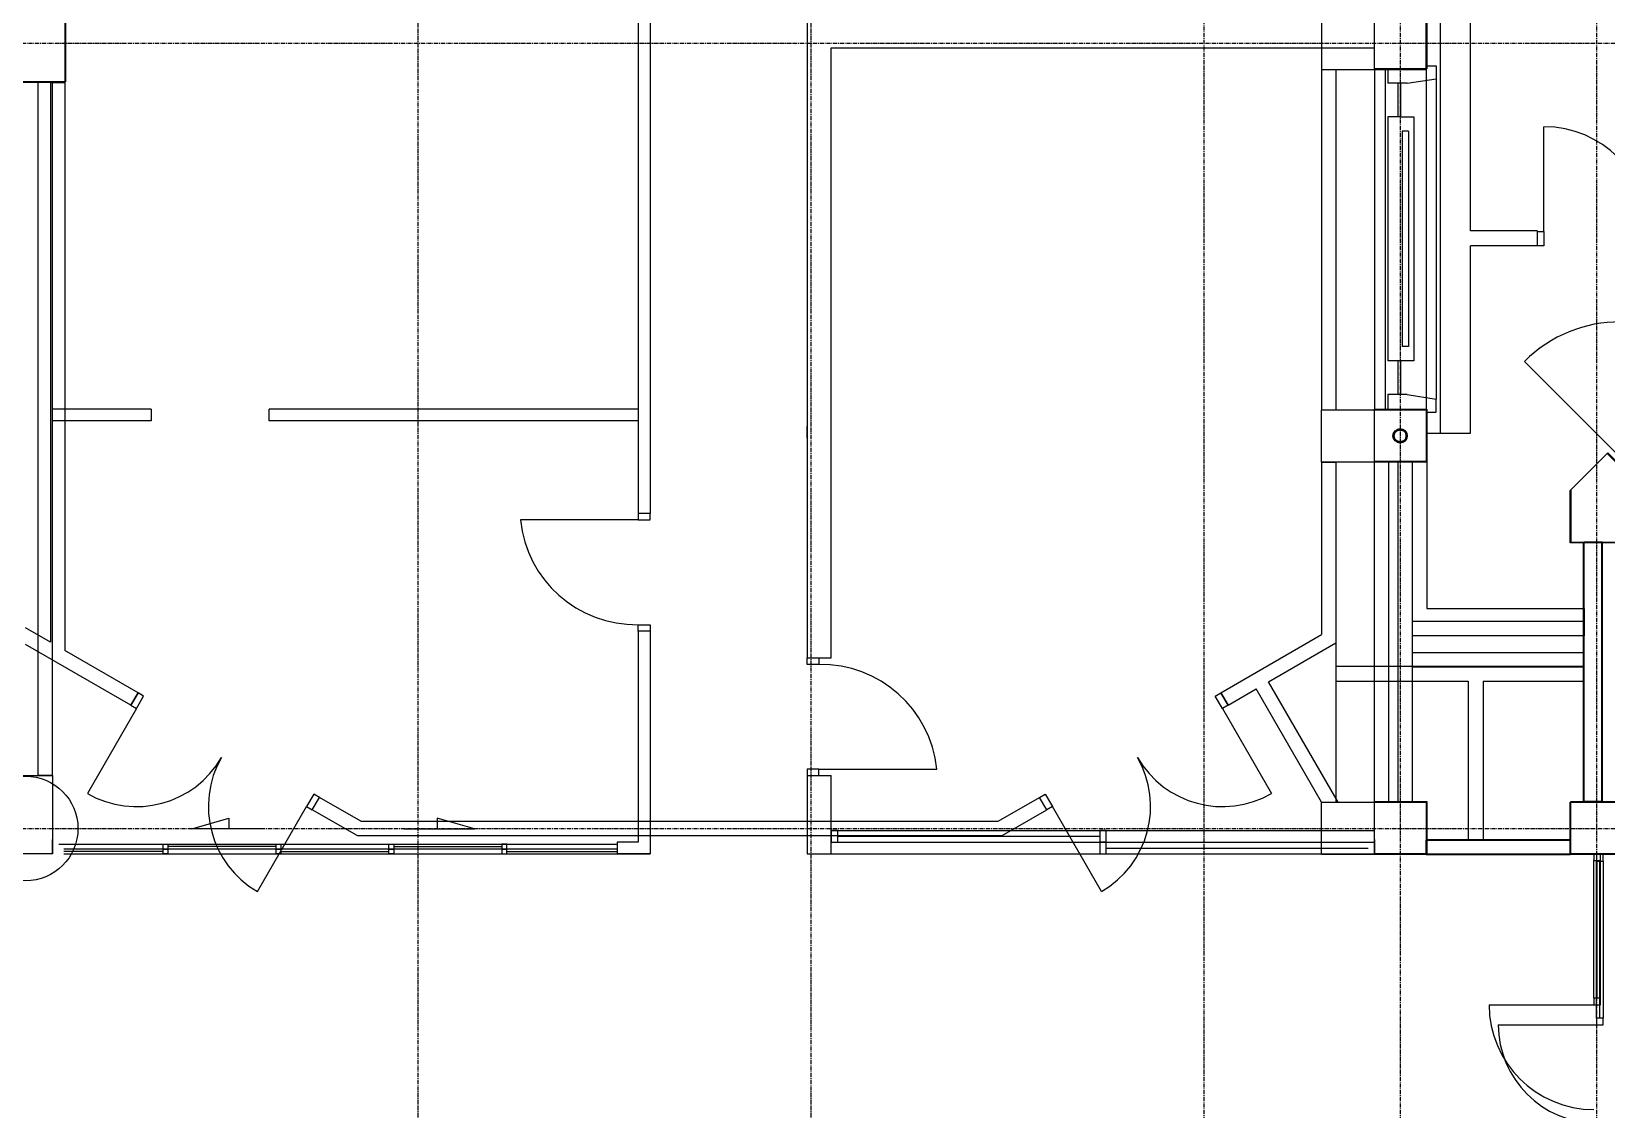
# Model space of a CAD drawing. Header units: millimetres. Extents: x -58291 to 85267, y -25390 to 74943.
# Drawn here: x 12512 to 24544, y 39128 to 47366 of the extents above; entities that cross this region are included whole.
import ezdxf

# ---------------------------------------------------------------- set-up
doc = ezdxf.new("R2010")
doc.units = ezdxf.units.MM
doc.linetypes.add('PCENTRE', pattern=[50.8, 31.75, -6.35, 6.35, -6.35])
doc.linetypes.add('PCENTRE2', pattern=[28.575, 19.05, -3.175, 3.175, -3.175])
for name, color, linetype in [('Basement 01 - Doors Windows and Openings', 1, 'Continuous'), ('Basement 01 - Structural Members', 5, 'Continuous'), ('Basement 01 - Walls', 3, 'Continuous'), ('Boundaries_and_building_grids', 140, 'PCENTRE2'), ('BRICK_WALLS_P4', 1, 'Continuous'), ('COLUMNS_P5', 5, 'Continuous'), ('DR', 8, 'Continuous'), ('WA', 6, 'Continuous'), ('WA_EXT', 7, 'Continuous'), ('WN', 4, 'Continuous')]:
    doc.layers.add(name, color=color, linetype=linetype)

msp = doc.modelspace()

# ---------------------------------------------------------------- linework, layer by layer
at = {"layer": 'Basement 01 - Doors Windows and Openings', "color": 1, "linetype": 'Continuous', "lineweight": -3}
for p, q in [((24066, 45838, -4600), (24066, 46638, -4600)), ((24648, 44114, -4600), (23917, 44845, -4600)), ((13314, 42193, -4600), (12939, 41544, -4600)), ((21610, 42193, -4600), (21985, 41544, -4600)), ((14238, 40794, -4600), (14613, 41443, -4600)), ((20686, 40794, -4600), (20311, 41443, -4600)), ((24467, 39826, -4600), (24467, 41026, -4600)), ((24492, 39826, -4600), (24492, 41026, -4600)), ((24517, 41026, -4600), (24517, 39826, -4600)), ((23717, 39776, -4600), (24467, 39776, -4600))]:
    msp.add_line(p, q, dxfattribs=at)
at = {"layer": 'Basement 01 - Doors Windows and Openings', "color": 1, "linetype": 'Continuous', "lineweight": -3, "elevation": -4600}
for points in [[(24016, 45838), (24066, 45838), (24066, 45728), (24016, 45728), (24016, 45838)], [(13314, 42193), (13369, 42288), (13326, 42313), (13271, 42218), (13314, 42193)], [(21610, 42193), (21555, 42288), (21598, 42313), (21653, 42218), (21610, 42193)], [(14657, 41418), (14712, 41513), (14668, 41538), (14613, 41443), (14657, 41418)], [(20268, 41418), (20213, 41513), (20256, 41538), (20311, 41443), (20268, 41418)], [(24517, 41026), (24517, 41076), (24467, 41076), (24467, 41026), (24517, 41026)], [(24517, 39776), (24517, 39826), (24467, 39826), (24467, 39776), (24517, 39776)]]:
    msp.add_lwpolyline(points, dxfattribs=at)
at = {"layer": 'Basement 01 - Doors Windows and Openings', "color": 1, "linetype": 'Continuous', "lineweight": -3}
for centre, radius, start, end in [((24066, 45838, -4600), 800, 0, 90), ((24648, 44114, -4600), 1033, 44.9996, 134.9996), ((13314, 42193, -4600), 750, 240, 330), ((14613, 41443, -4600), 750, 150, 240), ((20311, 41443, -4600), 750, 300, 30), ((21610, 42193, -4600), 750, 210, 300), ((24467, 39776, -4600), 750, 180, 270)]:
    msp.add_arc(centre, radius, start, end, dxfattribs=at)
at = {"layer": 'Basement 01 - Structural Members', "color": 5, "linetype": 'Continuous', "lineweight": -3, "elevation": -4600}
for points in [[(12767, 46976), (12167, 46976), (12167, 47576), (12767, 47576), (12767, 46976)], [(24267, 41476), (24667, 41476), (24667, 41076), (24267, 41076), (24267, 41476)]]:
    msp.add_lwpolyline(points, dxfattribs=at)
for points in [[(22367, 47076), (23167, 47076), (23167, 47476), (22367, 47476)], [(22367, 44476), (23167, 44476), (23167, 44076), (22367, 44076)], [(24833, 43859), (24667, 43459), (24267, 43459), (24267, 43859), (24550, 44141)], [(22367, 41476), (23167, 41476), (23167, 41076), (22367, 41076)]]:
    msp.add_lwpolyline(points, close=True, dxfattribs=at)
at = {"layer": 'Basement 01 - Structural Members', "color": 5, "linetype": 'Continuous', "lineweight": -3}
for centre, radius in [((22967, 44276, -4600), 50), ((12467, 41276, -4600), 400)]:
    msp.add_circle(centre, radius, dxfattribs=at)
at = {"layer": 'Basement 01 - Walls', "color": 3, "linetype": 'Continuous', "lineweight": -3}
for p, q in [((23276, 44296, -4600), (23276, 51693, -4600)), ((23506, 45843, -4600), (23506, 51463, -4600)), ((23167, 50076, -4600), (23167, 44476, -4600)), ((22367, 47076, -4600), (22477, 47076, -4600)), ((22367, 47076, -4600), (22367, 44476, -4600)), ((22477, 47076, -4600), (22477, 44476, -4600)), ((22855, 44476, -4600), (22855, 47076, -4600)), ((12657, 46976, -4600), (12657, 42700, -4600)), ((12657, 46976, -4600), (12767, 46976, -4600)), ((12767, 46976, -4600), (12767, 42636, -4600)), ((24016, 45843, -4600), (23506, 45843, -4600)), ((24016, 45728, -4600), (23506, 45728, -4600)), ((23506, 44296, -4600), (23506, 45728, -4600)), ((22367, 44476, -4600), (22477, 44476, -4600)), ((23167, 44296, -4600), (23506, 44296, -4600)), ((22367, 44076, -4600), (22367, 42757, -4600)), ((22367, 44076, -4600), (22477, 44076, -4600)), ((22477, 44076, -4600), (22477, 41476, -4600)), ((24367, 41476, -4600), (24367, 43459, -4600)), ((24507, 41476, -4600), (24507, 43459, -4600)), ((12657, 42700, -4600), (12467, 42809, -4600)), ((21598, 42313, -4600), (22367, 42757, -4600)), ((13271, 42218, -4600), (12467, 42682, -4600)), ((13326, 42313, -4600), (12767, 42636, -4600)), ((21962, 42397, -4600), (22477, 42694, -4600)), ((22477, 42516, -4600), (24367, 42516, -4600)), ((22495, 41476, -4600), (21962, 42397, -4600)), ((22477, 42401, -4600), (23487, 42401, -4600)), ((23487, 42401, -4600), (23487, 41186, -4600)), ((23602, 42401, -4600), (23602, 41186, -4600)), ((23602, 42401, -4600), (24367, 42401, -4600)), ((13271, 42218, -4600), (13326, 42313, -4600)), ((21653, 42218, -4600), (21598, 42313, -4600)), ((21653, 42218, -4600), (21867, 42342, -4600)), ((22367, 41476, -4600), (21867, 42342, -4600)), ((14657, 41418, -4600), (14712, 41513, -4600)), ((15028, 41331, -4600), (14712, 41513, -4600)), ((19896, 41331, -4600), (20213, 41513, -4600)), ((20268, 41418, -4600), (20213, 41513, -4600)), ((14999, 41221, -4600), (14657, 41418, -4600)), ((19926, 41221, -4600), (20268, 41418, -4600)), ((22367, 41476, -4600), (22495, 41476, -4600)), ((15028, 41331, -4600), (19896, 41331, -4600)), ((14999, 41221, -4600), (19926, 41221, -4600)), ((23167, 41186, -4600), (24267, 41186, -4600)), ((23167, 41076, -4600), (23167, 41186, -4600)), ((24267, 41076, -4600), (24267, 41186, -4600)), ((23167, 41076, -4600), (24267, 41076, -4600))]:
    msp.add_line(p, q, dxfattribs=at)
at = {"layer": 'Boundaries_and_building_grids', "color": 140, "linetype": 'PCENTRE', "lineweight": -3}
for p, q in [((15467, -17978), (15467, 67826)), ((18467, -17978), (18467, 67826)), ((21467, 67826), (21467, -17978)), ((22967, 67826), (22967, -17978)), ((24467, 67826), (24467, -17978)), ((-52891, 47276), (50767, 47276)), ((-52891, 41276), (85267, 41276))]:
    msp.add_line(p, q, dxfattribs=at)
at = {"layer": 'BRICK_WALLS_P4', "linetype": 'Continuous'}
for p, q in [((18437, 47456), (18437, 42580)), ((22772, 47241), (22772, 47456)), ((18622, 47241), (22772, 47241)), ((18622, 42580), (18622, 47241)), ((12562, 41681), (12562, 46981)), ((12672, 46981), (12562, 46981)), ((12672, 41681), (12672, 46981)), ((22772, 41481), (22772, 44081)), ((22882, 41481), (22882, 44081)), ((22952, 41481), (22952, 44081)), ((23062, 41481), (23062, 44081)), ((23172, 44081), (23172, 42957)), ((24372, 41481), (24372, 43464)), ((24512, 43464), (24372, 43464)), ((24512, 41481), (24512, 43464)), ((23172, 42957), (24372, 42957)), ((24372, 42957), (24372, 42747)), ((24372, 42857), (23062, 42857)), ((24372, 42747), (23062, 42747)), ((24372, 42619), (23062, 42619)), ((24372, 42509), (24372, 42619)), ((18437, 42580), (18622, 42580)), ((24372, 42509), (23062, 42509)), ((12672, 41681), (12562, 41681)), ((18437, 41680), (18437, 41081)), ((18437, 41680), (18622, 41680)), ((18622, 41081), (18622, 41680)), ((24512, 41481), (24372, 41481)), ((23172, 41191), (24272, 41191)), ((23172, 41081), (23172, 41191)), ((18437, 41081), (18622, 41081)), ((23172, 41081), (24272, 41081))]:
    msp.add_line(p, q, dxfattribs=at)
at = {"layer": 'COLUMNS_P5', "linetype": 'Continuous', "lineweight": -3}
for points in [[(12172, 47581), (12772, 47581), (12772, 46981), (12172, 46981)], [(22772, 47081), (22772, 47481), (23172, 47481), (23172, 47081)], [(23172, 44081), (22772, 44081), (22772, 44481), (23172, 44481)], [(24672, 43464), (24838, 43864), (24555, 44147), (24272, 43864), (24272, 43464)], [(12272, 41681), (12672, 41681), (12672, 41081), (12272, 41081)], [(22772, 41481), (23172, 41481), (23172, 41081), (22772, 41081)], [(24672, 41081), (24272, 41081), (24272, 41481), (24672, 41481)]]:
    msp.add_lwpolyline(points, close=True, dxfattribs=at)
at = {"layer": 'COLUMNS_P5', "linetype": 'Continuous', "lineweight": 50}
msp.add_circle((22967, 44276), 50, dxfattribs=at)
at = {"layer": 'DR'}
for p, q in [((17237, 43683), (17147, 43683)), ((17147, 43683), (17147, 43633)), ((17237, 43633), (17237, 43683)), ((17147, 43633), (16247, 43633)), ((17147, 43633), (17237, 43633)), ((17147, 42833), (17237, 42833)), ((17147, 42783), (17147, 42833)), ((17237, 42833), (17237, 42783)), ((17237, 42783), (17147, 42783)), ((18437, 42530), (18437, 42580)), ((18437, 42580), (18527, 42580)), ((18527, 42530), (18437, 42530)), ((18527, 42580), (18527, 42530)), ((18437, 41730), (18437, 41680)), ((18527, 41730), (18437, 41730)), ((18437, 41680), (18527, 41680)), ((18527, 41680), (18527, 41730)), ((18527, 41730), (19427, 41730)), ((13736, 41273), (14020, 41354)), ((14275, 41273), (13736, 41273)), ((14020, 41354), (14020, 41273)), ((15357, 41273), (15896, 41273)), ((15896, 41273), (15612, 41354)), ((15612, 41354), (15612, 41273)), ((12722, 41156), (16987, 41156)), ((13517, 41118), (13517, 41156)), ((13517, 41156), (13554, 41156)), ((13554, 41156), (13554, 41118)), ((14380, 41156), (14417, 41156)), ((14380, 41118), (14380, 41156)), ((14417, 41156), (14417, 41118)), ((15243, 41118), (15243, 41156)), ((15243, 41156), (15280, 41156)), ((15280, 41156), (15280, 41118)), ((16143, 41156), (16106, 41156)), ((16106, 41156), (16106, 41118)), ((16143, 41118), (16143, 41156)), ((16987, 41118), (12760, 41118)), ((13517, 41100), (12760, 41100)), ((12760, 41081), (17237, 41081)), ((13554, 41118), (13517, 41118)), ((13517, 41118), (13554, 41118)), ((13517, 41081), (13517, 41118)), ((13554, 41081), (13517, 41081)), ((14380, 41137), (13554, 41137)), ((13554, 41118), (13554, 41081)), ((14417, 41118), (14380, 41118)), ((14380, 41118), (14417, 41118)), ((14380, 41081), (14380, 41118)), ((14417, 41081), (14380, 41081)), ((14417, 41118), (14417, 41081)), ((14417, 41100), (15243, 41100)), ((15243, 41081), (15243, 41118)), ((15280, 41118), (15243, 41118)), ((15243, 41118), (15280, 41118)), ((15280, 41081), (15243, 41081)), ((15280, 41137), (16106, 41137)), ((15280, 41118), (15280, 41081)), ((16106, 41118), (16106, 41081)), ((16143, 41118), (16106, 41118)), ((16106, 41118), (16143, 41118)), ((16106, 41081), (16143, 41081)), ((16143, 41081), (16143, 41118)), ((16143, 41100), (16987, 41100))]:
    msp.add_line(p, q, dxfattribs=at)
at = {"layer": 'DR', "linetype": 'Continuous'}
for p, q in [((12672, 41081), (12672, 41191)), ((24447, 41081), (24447, 41031)), ((24497, 41081), (24447, 41081)), ((24447, 41031), (24497, 41031)), ((24497, 41031), (24497, 41081)), ((24447, 39978), (24447, 39928)), ((24497, 39978), (24447, 39978)), ((24497, 39928), (24497, 39978)), ((23647, 39928), (24447, 39928)), ((24447, 39928), (24497, 39928))]:
    msp.add_line(p, q, dxfattribs=at)
at = {"layer": 'DR'}
for centre, start, end in [((17133, 43724), 185.8367, 270.8959), ((18541, 41639), 5.8367, 90.8959)]:
    msp.add_arc(centre, 891, start, end, dxfattribs=at)
at = {"layer": 'DR', "linetype": 'Continuous'}
msp.add_arc((24447, 39928), 800, 180, 270, dxfattribs=at)
at = {"layer": 'WA'}
for p, q in [((17147, 48141), (17147, 43683)), ((17237, 48231), (17237, 43683)), ((13427, 44481), (12672, 44481)), ((13427, 44481), (13427, 44391)), ((17147, 44481), (14327, 44481)), ((14327, 44391), (14327, 44481)), ((13427, 44391), (12672, 44391)), ((17147, 44391), (14327, 44391)), ((18437, 44259), (18437, 44349)), ((17237, 43683), (17147, 43683)), ((17237, 42783), (17147, 42783)), ((17147, 42783), (17147, 41171)), ((17237, 42783), (17237, 41081)), ((16987, 41171), (16987, 41081)), ((17147, 41171), (16987, 41171)), ((17237, 41081), (16987, 41081))]:
    msp.add_line(p, q, dxfattribs=at)
at = {"layer": 'WA', "linetype": 'Continuous'}
msp.add_line((22772, 41191), (22772, 41081), dxfattribs=at)
at = {"layer": 'WA_EXT', "linetype": 'Continuous'}
for p, q in [((23172, 47081), (22772, 47081)), ((22772, 47081), (22772, 44481)), ((22872, 47081), (22872, 46970)), ((23172, 47104), (23172, 47081)), ((23172, 47104), (23242, 47104)), ((23242, 47104), (23242, 47005)), ((23022, 46970), (22872, 46970)), ((23022, 46970), (23242, 47005)), ((22972, 46713), (22872, 46713)), ((22872, 46713), (22872, 44849)), ((23032, 46603), (22982, 46603)), ((22982, 46603), (22982, 44959)), ((23032, 46603), (23032, 44959)), ((23032, 44959), (22982, 44959)), ((22972, 44849), (22872, 44849)), ((22872, 44591), (22872, 44481)), ((23022, 44591), (22872, 44591)), ((23022, 44591), (23242, 44557)), ((23242, 44457), (23242, 44557)), ((22772, 44481), (23172, 44481)), ((23172, 44481), (23172, 44457)), ((23172, 44457), (23242, 44457))]:
    msp.add_line(p, q, dxfattribs=at)
msp.add_lwpolyline([(22972, 46713), (23072, 46713), (23072, 44849), (22972, 44849)], dxfattribs=at)
at = {"layer": 'WN', "linetype": 'Continuous'}
for p, q in [((22952, 46713), (22952, 46970)), ((22972, 46713), (22972, 46970)), ((23242, 47005), (23242, 44557)), ((22872, 45994), (22872, 45994)), ((22872, 45567), (22872, 45567)), ((22952, 44591), (22952, 44849)), ((22972, 44591), (22972, 44849)), ((18622, 41261), (22772, 41261)), ((18622, 41261), (18622, 41171)), ((18672, 41261), (18622, 41261)), ((18622, 41171), (20672, 41171)), ((18622, 41171), (18672, 41171)), ((18672, 41171), (18672, 41261)), ((18672, 41216), (20672, 41216)), ((20722, 41261), (20672, 41261)), ((20672, 41261), (20672, 41171)), ((20672, 41171), (20722, 41171)), ((20672, 41171), (20672, 41081)), ((20722, 41171), (20672, 41171)), ((20697, 41171), (22772, 41171)), ((20722, 41171), (20722, 41261)), ((20722, 41081), (20722, 41171)), ((18622, 41081), (22772, 41081)), ((20672, 41081), (20722, 41081)), ((20722, 41126), (22722, 41126)), ((24447, 39978), (24447, 41031)), ((24472, 39978), (24472, 41031)), ((24497, 39978), (24497, 41031))]:
    msp.add_line(p, q, dxfattribs=at)

doc.saveas('drawing.dxf')
